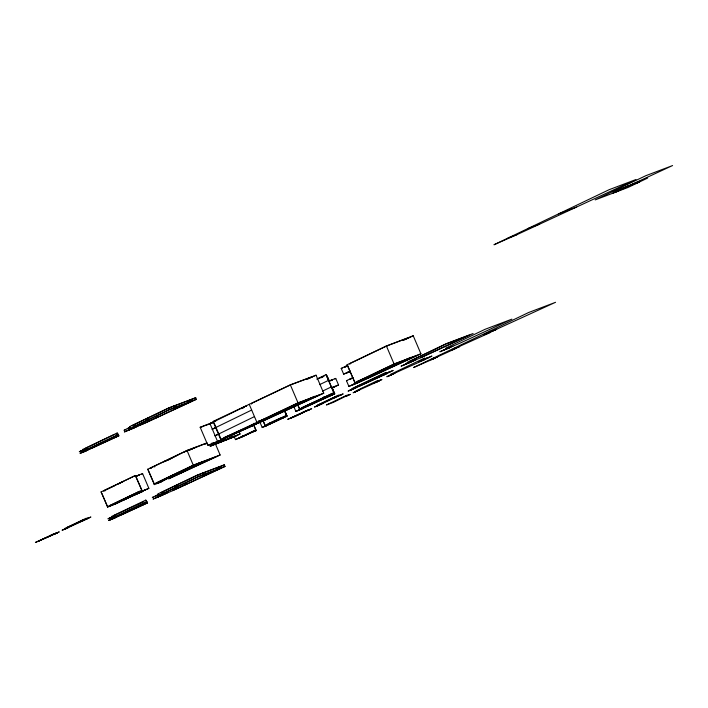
<?xml version="1.0" encoding="UTF-8"?>
<svg xmlns="http://www.w3.org/2000/svg" width="708" height="708" viewBox="0 0 708 708"><rect width="100%" height="100%" fill="white"/><g stroke="black" fill="none" stroke-linecap="round" stroke-linejoin="round"><path stroke-width="1.06" d="M256.5 423.968L220.923 439.969L213.241 421.959L213.4 421.287L290.333 384.833L316.051 375.196L323.733 393.206L259.792 422.526L250.039 426.393L253.393 424.685M213.4 421.287L221.082 439.296L220.923 439.969L216.763 441.934L220.834 440.332M246.57 406.162L246.685 405.684L215.719 420.809L216.551 420.472M251.482 404.073L251.667 403.33L290.28 385.028M254.367 424.119L223.401 438.818L254.137 425.083L247.552 427.446L252.181 425.092L263.146 420.817M256.677 423.242L256.907 422.322L249.225 404.312M259.349 421.331L297.962 403.038L319.945 394.799L265.305 419.782L259.163 422.083L259.004 420.517M118.165 434.19L118.864 435.827L84.801 451.421M137.467 426.366L124.36 431.96L144.813 423.225L196.39 399.33L195.691 397.692L168.84 407.87L129.52 426.676L130.723 428.924L129.52 426.676M85.633 519.079L90.907 517.017L65.835 528.726M142.582 473.599L135.83 476.165L135.334 475.555L101.067 491.936L107.713 507.123L142.609 491.494L138.91 493.042A10.655 0.443 -23.1 0 1 134.086 494.901L133.502 495.096L148.866 488.334L142.582 473.599L141.804 474.095M135.759 493.936L148.866 488.334M146.795 501.317L147.494 502.954L113.43 518.548M166.097 493.494L152.999 499.087L173.451 490.352L225.02 466.457L224.321 464.82L197.479 474.997L158.149 493.803L159.353 496.051L158.149 493.803M260.137 422.632L262.172 427.411L270.854 423.703L287.085 416.154L284.952 411.144M268.721 424.605L265.916 425.889M350.407 371.585L343.654 374.143L341.212 368.417L347.566 365.372L352.805 377.656L346.451 380.692L348.894 386.426L358.894 382.435L420.915 353.796L413.233 335.787L386.391 345.964L347.07 364.762L355.248 383.382L362 380.824M293.829 406.613L295.864 411.392L334.734 393.869L332.194 388.019L338.548 384.975L335.751 378.426L329.008 380.993L328.503 380.382L319.697 384.594M335.751 378.426L334.973 378.922M304.059 407.888L295.864 411.392M343.654 374.143L350.009 371.107M323.043 403.427L316.892 406.215M348.894 386.426L355.248 383.382L353.212 378.612M386.834 373.479L393.188 370.443L381.886 374.877L377.603 377.099L386.931 373.594L352.867 389.188M377.134 381.47L373.744 383.037L378.028 381.506L353.115 392.763L355.92 391.489M425.579 359.106L431.933 356.062L421.933 360.053L418.826 361.664L425.676 359.221L386.807 376.745L391.843 374.399M414.189 360.558L401.082 366.151L421.543 357.416L473.112 333.521L446.261 343.699L406.941 362.505L407.445 363.115M452.943 346.185L439.836 351.779L460.288 343.044L511.857 319.149L485.015 329.326L445.686 348.132L446.19 348.743M224.958 438.456L221.471 440.057M332.388 379.904L330.928 380.63M322.998 397.56L324.538 396.923L323.122 397.498M137.706 504.6L138.547 504.131M155.663 495.972L158.751 494.529M174.849 486.042L176.009 485.502M242.596 408.189L243.278 407.826M168.106 459.873L172.433 457.589M168.292 460.058L177.938 454.952M186.469 451.377L188.417 450.341M189.39 449.828L190.24 449.376M192.116 448.668L189.726 449.934L190.824 449.483M160.238 482.113L178.717 472.316M184.222 469.687L160.734 482.13L154.459 484.591L147.68 469.245L187.001 450.438L206.621 443.004M169.079 478.652L196.523 464.112M175.646 475.457L198.408 463.404M209.373 423.729L209.895 423.464L217.577 441.473L216.807 441.951L221.454 440.137M222.347 440.907L210.081 446.323L234.596 436.703L240.065 433.969L239.216 431.969M114.82 485.573L103.554 490.927L135.334 475.555L142.113 490.901L135.759 476.068M118.457 483.953L123.157 481.555M110.067 505.946L122.024 499.839M110.333 506.043L129.44 496.29M139.334 491.556L109.837 505.662L113.802 504.6L139.334 491.556L139.653 491.98M116.201 503.698L139.511 491.786M124.192 499.857L134.538 494.573M233.923 436.818L236.808 435.376L216.382 443.704L233.923 436.818L233.569 436.004M148.317 418.083L147.999 418.127M127.334 428.676L130.122 427.411M320.981 377.806L321.99 377.311M138.414 475.502L139.299 475.006L138.272 475.325M54.817 533.708L54.366 533.956L55.233 533.655M204.311 472.608L203.169 473.174M142.423 504.406L140.644 505.397L147.494 502.954M222.108 440.925L225.817 439.296L225.746 438.296L215.17 442.659M241.145 408.666L244.499 407.082M212.108 429.305L251.667 410.047M214.896 435.854L254.464 416.596M132.007 425.667L168.947 408.003L191.895 399.303L187.921 401.144M85.385 451.155L86.482 450.615L84.022 451.509L82.907 449.368L117.174 432.986L118.369 435.234L112.014 438.27L118.864 435.827M85.394 448.359L113.908 434.721M130.219 428.313L169.539 409.507L196.39 399.33M83.606 451.005L117.873 434.624L118.369 435.234M317.246 378.86L326.061 374.647L334.247 393.267L327.884 396.303L334.734 393.869M316.901 379.205L324.043 376.231M212.338 429.19L216.099 427.508M386.497 346.088L349.557 363.753L349.956 364.248M215.135 435.739L218.896 434.057M150.167 468.236L162.769 462.209A15.319 0.637 -23.1 0 0 164.477 461.545M163.734 461.74L183.567 452.262M184.151 451.978L207.081 442.996M322.485 391.143L331.3 386.931L331.795 387.541L338.548 384.975M235.49 439.615L255.712 429.942L255.995 430.287L252.818 431.809L256.216 430.561L235.49 439.615L234.206 436.615M297.44 404.268L299.475 409.047L333.742 392.657L334.247 393.267M262.934 420.534L265.066 425.543L286.413 415.331L286.775 415.773L282.802 417.676L287.085 416.154M354.752 382.771L394.073 363.974L420.915 353.796M267.553 424.526L284.262 416.755L280.324 418.738L283.634 417.596L270.385 423.765C268.907 425.942 266.217 422.977 267.748 424.773M394.179 364.098L357.239 381.762L357.637 382.258L368.487 377.93L417.118 355.398L394.179 364.098L393.825 363.284M153.963 483.98L193.284 465.174L220.135 454.996L215.108 443.208M107.35 506.671L141.618 490.29M432.473 359.151L455.793 348.486L455.12 347.663M452.801 349.602L459.704 346.513L451.518 350.009L490.379 332.486L489.387 331.282M485.874 334.141L555.559 302.298L528.717 312.476L413.552 367.549L434.287 358.496L433.774 357.876M161.61 492.325L197.576 475.13L220.524 466.43L221.223 468.068L172.584 490.6M116.82 516.982L112.652 518.637L111.537 516.495L145.804 500.114L147.007 502.361L138.166 506.459L144.857 504.025L120.378 515.335L114.723 517.123L144.485 503.326L142.45 504.238M157.353 495.37L158.849 494.653L157.256 495.255M158.849 495.441L198.178 476.634L225.02 466.457M112.236 518.132L146.503 501.751L147.007 502.361M196.178 447.129L194.797 447.775M221.082 439.296L298.015 402.843L323.733 393.206M202.461 461.864L196.01 464.669M516.964 234.658L493.972 244.764L609.128 189.691L635.979 179.522L516.964 234.658L508.017 238.047M146.521 418.764L147.698 418.242M173.858 406.224L173.274 406.525L173.92 406.304M82.101 450.412L80.933 451.014L81.712 450.775M82.801 452.049L81.632 452.651L85.27 451.297M255.376 424.083L256.039 423.773M242.747 436.694L253.482 431.269L238.959 438.128L242.747 436.694L242.393 435.88M266.305 425.712C268.836 424.402 260.739 427.915 265.544 426.127M383.187 374.426L380.081 376.036L382.143 375.39M350.867 389.816L349.699 390.418L353.336 389.064M353.451 388.922L354.611 388.32L350.982 389.674M307.422 410.436C303.051 412.587 317.936 406.029 308.661 409.905M376.55 381.727L375.382 382.329L379.019 380.975M355.531 391.666C353.062 392.913 360.009 389.94 357.168 390.966M347.894 395.471L348.672 395.064L347.814 395.365M379.134 380.833L380.302 380.231L376.665 381.594M85.518 519.221C81.57 521.194 92.279 516.619 87.978 518.168M56.87 532.956L57.649 532.549L56.383 533.009M176.699 485.325L177.274 485.024L176.327 485.369M114.015 518.283L115.183 517.681L113.891 518.123M616.075 191.983L638.722 181.452M269.049 423.304L280.448 418.101M613.093 193.116L672.6 165.548L645.749 175.726L595.198 199.895L628.005 187.461L647.67 178.062L626.014 186.939L639.244 182.089L612.048 191.841M189.744 400.454L195.691 397.692M211.984 422.587L210.727 423.225L212.515 422.587M404.472 339.69L409.436 337.389L387.488 345.708M403.321 340.38L413.233 335.787M205.09 444.164L207.072 443.252M222.064 439.792L223.321 439.146L220.896 440.057M357.637 382.258L357.292 381.435L368.133 377.116L410.817 357.345M302.732 407.206L327.831 395.931M332.247 394.878L325.406 397.365L331.84 394.188L331.468 393.922L301.962 408.029L307.617 406.25L332.238 394.869M420.676 357.664L469.315 335.132L446.367 343.831L409.428 361.496L409.835 361.992L416.242 359.558M171.38 477.431L216.338 456.607L193.39 465.306L156.45 482.971L156.857 483.458L162.052 481.431M168.557 478.891L220.135 454.996M217.551 467.811L220.524 466.43M216.391 468.501L224.321 464.82M308.245 378.638L312.263 376.789L291.28 384.656M307.006 379.355L316.051 375.196M259.163 422.083L258.818 421.26L269.394 417.074L314.573 396.294M223.878 437.659L248.667 426.597M219.914 441.765L223.347 440.27L223.294 439.456L211.143 444.12L214.639 443.819L219.914 441.765L219.56 440.951M221.931 441.084L220.958 441.588L221.976 441.217M82.686 450.155L79.296 451.713L81.455 450.969M83.385 451.793L79.995 453.35L84.217 451.757M322.007 377.143L323.361 376.532M187.381 450.607L188.142 450.235L184.363 451.925M192.311 448.66L191.434 449.093L192.08 448.872M193.018 448.483L193.886 448.049L192.62 448.527M164.929 461.218L166.159 460.687M136.971 476.157L137.75 475.803M351.451 389.55L348.062 391.117L352.283 389.524M338.389 395.843L336.636 396.71L343.185 393.905L338.973 395.506L338.601 395.064L317.255 405.268L320.919 404.339M339.796 395.471L341.548 394.613L322.582 403.489L319.742 404.259L336.327 396.33L332.521 398.462L335.831 397.33M317.166 405.861L316.042 406.401L316.865 406.144M308.759 410.021L309.927 409.436L309.06 409.737M378.55 381.099L381.939 379.532L377.718 381.134L377.355 380.692L356.009 390.896L357.142 390.887M347.504 395.639L350.31 394.365L347.416 395.524M86.102 518.955L82.712 520.522L86.995 518.991M56.481 533.133L59.286 531.85L52.728 534.655L56.95 533.009M55.144 533.549L55.959 533.195M202.488 473.351L203.099 473.086M162.734 492.441L163.344 492.175M111.315 517.274L109.935 518.044M112.014 518.911L110.271 519.778L111.563 519.336M220.259 440.332L218.409 441.234L220.197 440.597M194.266 448.005L193.151 448.5M174.15 406.1L175.734 405.48L174.54 406.047M147.768 418.331L146.574 418.826M134.396 425.189L135.033 424.915M130.024 427.287L123.935 430.296M115.988 434.323L117.67 433.597M156.849 417.331C153.264 419.012 160.512 415.729 156.928 417.419M82.217 450.27L83.96 449.607M84.102 449.784L82.225 450.571M82.916 451.908L88.19 449.854M347.663 365.496L344.486 367.018L345.513 366.691M321.963 376.886C319.6 377.992 324.414 375.824 322.016 376.948M350.106 371.222L346.929 372.744L350.31 371.47M329.3 381.346L330.149 380.984M352.903 377.771L349.725 379.293L351.451 378.7M332.096 387.896L335.273 386.382L331.893 387.657M165.929 460.899L164.991 461.297M253.703 424.738L254.597 424.437M299.891 409.551L297.51 410.693L299.396 410.003M300.042 409.728L302.422 408.587L300.528 409.277M265.5 426.066L266.394 425.765M317.591 405.675L314.449 407.056L319.281 405.038L318.016 405.498M307.343 410.383L309.042 409.658M308.237 410.082L294.838 416.631L287.678 419.34L308.192 410.021M355.443 391.613L356.336 391.303M346.938 395.648L333.592 402.259L326.432 404.967L346.654 395.303L347.787 395.285M346.982 395.71L345.398 396.462L347.982 395.515M66.109 528.372L62.083 530.248L65.463 528.973M65.41 528.911L66.995 528.15L66.136 528.451M203.798 474.723C200.222 476.404 207.453 473.121 203.869 474.811M158.654 494.414L152.3 497.45L153.273 497.193M164.044 493.812L162.884 494.352L163.495 494.157M164.114 493.901L165.309 493.334L161.743 494.919L161.336 494.432L198.275 476.767L221.223 468.068M113.899 518.424L108.625 520.477L112.652 518.637L111.899 516.946L107.935 518.84L111.457 517.451M212.179 422.419L213.241 421.959M213.214 422.048L209.214 423.924M215.02 428.057L215.657 427.774M220.808 440.42L221.869 439.96M218.064 434.491L218.701 434.216M222.197 441.208L240.065 433.969M113.802 504.6L139.91 492.458M129.467 428.004L130.316 427.65M135.414 426.685C139.016 425.313 132.777 427.747 134.865 427.03M135.193 426.951L143.954 423.473L192.594 400.94L169.646 409.64L132.706 427.305L133.113 427.8L135.485 426.774M329.105 381.108L329.955 380.754M352.248 378.373L353.097 378.019M191.399 449.244L191.983 449.005M135.927 476.28L137.582 475.599M180.593 472.997C184.328 471.555 177.018 474.484 180.664 473.086M158.911 482.573C162.858 480.891 156.866 483.192 158.61 482.697M87.757 518.168L86.686 518.619L86.323 518.176L64.977 528.38L65.26 528.734M55.251 533.735L56.127 533.407L35.4 542.452L55.905 533.133M202.851 473.307L204.178 472.652M176.088 485.6L175 486.024M158.096 495.131L158.946 494.777M112.599 518.583L113.669 518.132M111.784 519.327L112.846 518.875M187.301 450.704L188.691 450.12M189.85 466.997L195.673 464.563M212.701 422.587L209.966 423.676M210.754 423.517L212.418 422.835M222.905 439.5L223.347 440.27M222.772 440.721L224.206 440.181L219.338 442.288L225.852 439.5L224.542 439.916M84.332 449.368L85.332 448.961M346.212 366.417L347.009 366.098M344.654 367.222L346.256 366.576M382.355 375.452L384.294 374.665L359.806 385.975L354.159 387.763L383.913 373.966M265.075 426.251L262.172 427.411M356.77 391.126L359.664 389.966M64.986 529.088L63.72 529.549L68.641 527.451M115.138 515.477L114.023 515.486L143.786 501.689M112.97 516.495L113.97 516.088M214.294 421.517L215.276 421.118M136.848 494.007L136.564 494.122A13.364 0.558 -23.1 0 1 132.883 495.538L132.069 495.83M229.675 437.535L232.596 436.385M127.971 428.606L128.661 428.331M330.751 380.426L332.477 379.833M255.199 423.88L255.898 423.605M392.073 374.39L393.365 373.948L388.444 376.045L395.002 373.249M104.669 490.918L105.288 490.679M163.831 494.078L168.15 492.494M113.192 516.486L113.714 516.282M110.342 517.902L110.864 517.698M219.949 441.907L212.356 444.854L207.851 445.252L200.169 427.243L209.895 423.464M203.462 426.11L208.019 424.579M207.851 445.252L217.577 441.473M214.436 421.543L214.94 421.349M211.081 423.251L209.603 423.8M558.577 213.869L576.471 207.09M527.681 228.649L539.611 224.126M124.643 430.075L125.723 429.676M86.199 448.624L86.88 448.376M156.061 495.927L156.601 495.724M342.185 368.16L341.212 368.417M347.424 380.435L346.451 380.692M270.341 423.773L270.04 422.941M356.248 387.621L352.035 389.223L351.672 388.772L385.94 372.39L386.435 373.001M200.169 427.243L201.975 427.083M211.665 443.226L214.294 442.996L214.639 443.819M425.181 358.62L424.685 358.018L390.418 374.399L390.781 374.842M347.07 364.762L347.566 365.372M299.475 409.047L299.838 409.49L297.803 404.711M265.066 425.543L265.35 425.889L263.314 421.11M147.68 469.245L148.176 469.855M160.636 492.795L161.043 493.281M82.907 449.368L83.969 451.456M101.067 491.936L101.43 492.387M111.537 516.495L111.899 516.946M386.391 345.964L394.073 363.974M368.133 377.116L368.487 377.93M363.7 379.01L364.045 379.833M329.494 381.585L326.954 375.736L329.397 381.47M332.194 388.019L334.636 393.745M326.061 374.647L333.742 392.657M307.263 405.427L307.617 406.25M305.573 406.153L305.927 406.967M301.891 407.551L302.236 408.366M290.333 384.833L298.015 402.843M297.617 402.224L297.962 403.038M284.74 411.003L286.775 415.773M284.704 411.33L286.413 415.331M269.394 417.074L269.739 417.897M264.951 418.959L265.305 419.782M253.898 423.349L254.252 424.172M253.659 424.561L256.216 430.561M253.579 424.942L255.712 429.942M228.277 435.951L228.622 436.774M226.587 436.668L226.932 437.491M217.648 442.181L218.002 443.004M168.84 407.87L169.539 409.507M187.001 450.438L193.284 465.174M197.479 474.997L198.178 476.634M148.6 470.838L154.459 484.591M117.174 432.986L117.873 434.624M145.804 500.114L146.503 501.751M101.846 493.37L107.713 507.123M172.663 475.528A15.319 0.637 -23.1 0 1 169.053 476.944M156.733 483.316A14.089 0.593 -23.1 0 1 161.982 481.183M150.919 468.386A14.089 0.593 -23.1 0 1 151.379 468.192M154.477 466.926A14.089 0.593 -23.1 0 1 154.893 466.767M179.938 473.183A10.868 0.451 -23.1 0 1 183.602 471.767M166.053 460.926A15.319 0.637 -23.1 0 1 165.088 461.306M109.775 439.11L116.227 436.898L91.748 448.217L86.093 449.996L115.847 436.208L109.775 439.11M127.723 430.482L134.193 427.765L127.723 430.482M146.919 420.561L149.344 419.534L146.919 420.561M174.009 408.135L176.434 407.118L174.009 408.135M50.401 535.575L52.153 535.106L38.878 540.974L53.392 534.115L50.401 535.575M80.411 521.415L83.553 520.442L67.464 527.371L84.172 519.601L80.411 521.415M139.122 492.458L145.591 489.741L139.122 492.458M170.663 476.219L173.088 475.201L170.663 476.219M156.362 497.609L162.822 494.892L156.362 497.609M197.753 463.802L200.178 462.784L197.753 463.802M175.549 487.679L177.974 486.661L175.549 487.679M184.319 484.998L186.744 483.971L184.319 484.998M302.688 412.463L304.431 411.994L291.156 417.862L305.67 411.003L302.688 412.463M386.081 346.371L386.904 346.07L386.081 346.371M352.257 384.948L358.717 382.223L352.257 384.948M383.444 374.559L389.913 371.842L383.444 374.559M404.445 364.673L410.914 361.956L404.445 364.673M422.189 360.186L428.659 357.46L422.189 360.186M430.968 359.664L437.438 356.947L430.968 359.664M443.199 350.301L449.66 347.584L443.199 350.301M483.706 334.769L496.635 329.335L483.706 334.769M253.437 424.906L259.871 422.207L253.437 424.906"/></g></svg>
